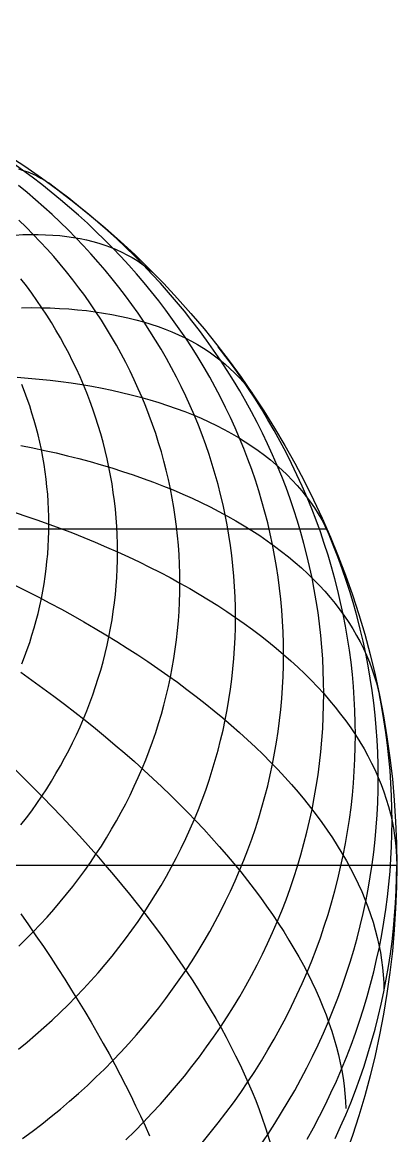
# Model space of a CAD drawing. Header units: millimetres. Extents: x -85 to 85, y -85 to 85.
# Drawn here: x 47.3 to 85, y -27.3 to 85 of the extents above; entities that cross this region are included whole.
import ezdxf

# ---------------------------------------------------------------- set-up
doc = ezdxf.new("R2010")
doc.units = ezdxf.units.MM
for name, color, linetype in [('CUT_OUTER', 1, 'Continuous'), ('ENGRAVE', 7, 'Continuous'), ('ENGRAVE_FINE', 8, 'Continuous')]:
    doc.layers.add(name, color=color, linetype=linetype)

msp = doc.modelspace()

# ---------------------------------------------------------------- linework, layer by layer
at = {"layer": 'CUT_OUTER'}
msp.add_circle((0, 0), 85, dxfattribs=at)
at = {"layer": 'ENGRAVE'}
for points in [[(46.2943, 0), (47.5314, 0), (48.754, 0), (49.9617, 0), (51.1543, 0), (52.3312, 0), (53.4922, 0), (54.6369, 0), (55.765, 0), (56.8761, 0), (57.9699, 0), (59.046, 0), (60.1041, 0), (61.1439, 0), (62.1651, 0), (63.1673, 0), (64.1503, 0), (65.1138, 0), (66.0574, 0), (66.9809, 0), (67.884, 0), (68.7664, 0), (69.6279, 0), (70.4682, 0), (71.287, 0), (72.0841, 0), (72.8592, 0), (73.6122, 0), (74.3427, 0), (75.0505, 0), (75.7356, 0), (76.3975, 0), (77.0362, 0), (77.6514, 0), (78.2429, 0), (78.8106, 0), (79.3543, 0), (79.8739, 0), (80.3691, 0), (80.8398, 0), (81.2859, 0), (81.7072, 0), (82.1037, 0), (82.4751, 0), (82.8215, 0), (83.1425, 0), (83.4383, 0), (83.7087, 0), (83.9535, 0), (84.1728, 0), (84.3664, 0), (84.5344, 0), (84.6765, 0), (84.7929, 0), (84.8835, 0), (84.9482, 0), (84.9871, 0), (85, 0)], [(78.8106, -27.5756), (79.3543, -26.3802), (79.8739, -25.1768), (80.3691, -23.9658), (80.8398, -22.7474), (81.2859, -21.5221), (81.7072, -20.2903), (82.1037, -19.0522), (82.4751, -17.8084), (82.8215, -16.5591), (83.1425, -15.3048), (83.4383, -14.0459), (83.7087, -12.7826), (83.9535, -11.5155), (84.1728, -10.2448), (84.3664, -8.9711), (84.5344, -7.6946), (84.6765, -6.4157), (84.7929, -5.1349), (84.8835, -3.8526), (84.9482, -2.569), (84.9871, -1.2847), (85, 0)]]:
    msp.add_lwpolyline(points, dxfattribs=at)
at = {"layer": 'ENGRAVE_FINE'}
for points in [[(73.6122, 21.25), (73.6009, 22.3626), (73.5673, 23.4748), (73.5113, 24.5864), (73.4328, 25.697), (73.332, 26.8062), (73.2089, 27.9137), (73.0635, 29.0192), (72.8958, 30.1223), (72.7059, 31.2227), (72.4938, 32.3201), (72.2597, 33.4141), (72.0036, 34.5044), (71.7255, 35.5906), (71.4256, 36.6725), (71.1039, 37.7497), (70.7605, 38.8219), (70.3957, 39.8887), (70.0093, 40.9498), (69.6017, 42.005), (69.1728, 43.0538), (68.7229, 44.096), (68.252, 45.1312), (67.7603, 46.1591), (67.2481, 47.1795), (66.7153, 48.1919), (66.1622, 49.1962), (65.5889, 50.1919), (64.9957, 51.1788), (64.3826, 52.1566), (63.75, 53.125), (63.0979, 54.0837), (62.4267, 55.0324), (61.7364, 55.9707), (61.0272, 56.8985), (60.2996, 57.8155), (59.5535, 58.7213), (58.7893, 59.6157), (58.0072, 60.4984), (57.2074, 61.3692), (56.3902, 62.2277), (55.5558, 63.0738), (54.7045, 63.9071), (53.8365, 64.7274), (52.9522, 65.5345), (52.0517, 66.3281), (51.1353, 67.1079), (50.2034, 67.8738), (49.2561, 68.6255), (48.2939, 69.3627), (47.317, 70.0853), (46.3256, 70.7931)], [(46.9023, 70.2065), (47.3842, 70.0639), (47.8518, 69.8999), (48.3047, 69.7146), (48.7429, 69.5081), (49.1663, 69.2805), (49.5747, 69.0317), (49.968, 68.7619)], [(68.7664, 24.9809), (68.756, 26.0202), (68.7246, 27.0593), (68.6722, 28.0977), (68.5989, 29.1351), (68.5048, 30.1713), (68.3897, 31.2059), (68.2539, 32.2386), (68.0972, 33.2691), (67.9198, 34.2971), (67.7217, 35.3222), (67.503, 36.3442), (67.2637, 37.3627), (67.004, 38.3775), (66.7238, 39.3882), (66.4233, 40.3945), (66.1025, 41.396), (65.7617, 42.3926), (65.4008, 43.3839), (65.02, 44.3696), (64.6193, 45.3494), (64.199, 46.3229), (63.7591, 47.29), (63.2998, 48.2503), (62.8213, 49.2035), (62.3236, 50.1493), (61.8069, 51.0874), (61.2714, 52.0176), (60.7172, 52.9395), (60.1445, 53.853), (59.5535, 54.7576), (58.9443, 55.6532), (58.3173, 56.5394), (57.6724, 57.416), (57.01, 58.2828), (56.3302, 59.1394), (55.6332, 59.9855), (54.9193, 60.8211), (54.1887, 61.6457), (53.4416, 62.4591), (52.6782, 63.2611), (51.8987, 64.0515), (51.1034, 64.8299), (50.2926, 65.5963), (49.4664, 66.3502), (48.6252, 67.0915), (47.7692, 67.8201), (46.8986, 68.5355)], [(77.6514, 17.2863), (77.6395, 18.4599), (77.6041, 19.6332), (77.5449, 20.8058), (77.4622, 21.9773), (77.3559, 23.1474), (77.226, 24.3156), (77.0726, 25.4818), (76.8957, 26.6454), (76.6953, 27.8062), (76.4717, 28.9638), (76.2247, 30.1178), (75.9545, 31.268), (75.6612, 32.4138), (75.3448, 33.5551), (75.0055, 34.6914), (74.6433, 35.8224), (74.2584, 36.9477), (73.8508, 38.0671), (73.4208, 39.1801), (72.9684, 40.2865), (72.4938, 41.3859), (71.9971, 42.4779), (71.4785, 43.5622), (70.9381, 44.6386), (70.376, 45.7066), (69.7926, 46.7659), (69.1879, 47.8163), (68.5621, 48.8574), (67.9154, 49.8888), (67.2481, 50.9103), (66.5602, 51.9216), (65.8521, 52.9223), (65.1239, 53.9122), (64.3759, 54.8909), (63.6083, 55.8582), (62.8213, 56.8137), (62.0151, 57.7572), (61.1901, 58.6883), (60.3464, 59.6069), (59.4844, 60.5125), (58.6042, 61.405), (57.7062, 62.284), (56.7906, 63.1494), (55.8577, 64.0007), (54.9078, 64.8379), (53.9412, 65.6605), (52.9581, 66.4684), (51.9589, 67.2614), (50.9439, 68.0391), (49.9133, 68.8013)], [(63.1673, 28.4381), (63.1577, 29.3928), (63.1288, 30.3472), (63.0807, 31.3011), (63.0134, 32.254), (62.9269, 33.2059), (62.8213, 34.1562), (62.6965, 35.1049), (62.5526, 36.0514), (62.3896, 36.9957), (62.2077, 37.9374), (62.0067, 38.8762), (61.787, 39.8118), (61.5483, 40.7439), (61.291, 41.6723), (61.0149, 42.5966), (60.7203, 43.5167), (60.4072, 44.4321), (60.0757, 45.3427), (59.7259, 46.2481), (59.3579, 47.1481), (58.9718, 48.0424), (58.5677, 48.9307), (58.1458, 49.8128), (57.7062, 50.6884), (57.249, 51.5572), (56.7744, 52.4189), (56.2825, 53.2734), (55.7734, 54.1203), (55.2474, 54.9593), (54.7045, 55.7903), (54.145, 56.6129), (53.5689, 57.427), (52.9766, 58.2323), (52.3681, 59.0284), (51.7436, 59.8153), (51.1034, 60.5925), (50.4477, 61.36), (49.7765, 62.1175), (49.0902, 62.8647), (48.389, 63.6014), (47.673, 64.3274), (46.9425, 65.0425)], [(46.5534, 63.5443), (47.3408, 63.5816), (48.1138, 63.5997), (48.8722, 63.5983), (49.6157, 63.5776), (50.344, 63.5375), (51.0571, 63.4781), (51.7545, 63.3993), (52.4363, 63.3012), (53.102, 63.1838), (53.7516, 63.0472), (54.3847, 62.8914), (55.0014, 62.7164), (55.6012, 62.5223), (56.1842, 62.3092), (56.75, 62.0771), (57.2985, 61.8261), (57.8296, 61.5562), (58.3431, 61.2676), (58.8388, 60.9604), (59.3165, 60.6345), (59.7763, 60.2902), (60.2177, 59.9276), (60.6409, 59.5467), (61.0456, 59.1476)], [(56.8761, 31.5837), (56.8674, 32.4433), (56.8415, 33.3027), (56.7982, 34.1615), (56.7376, 35.0196), (56.6597, 35.8766), (56.5645, 36.7323), (56.4522, 37.5865), (56.3226, 38.4388), (56.1759, 39.289), (56.012, 40.1369), (55.8311, 40.9822), (55.6332, 41.8246), (55.4184, 42.6639), (55.1866, 43.4998), (54.9381, 44.3321), (54.6728, 45.1605), (54.3909, 45.9848), (54.0924, 46.8046), (53.7774, 47.6199), (53.4461, 48.4303), (53.0984, 49.2355), (52.7346, 50.0353), (52.3547, 50.8296), (51.9589, 51.6179), (51.5473, 52.4002), (51.1199, 53.1761), (50.677, 53.9455), (50.2186, 54.708), (49.745, 55.4635), (49.2561, 56.2117), (48.7523, 56.9524), (48.2337, 57.6854), (47.7003, 58.4105), (47.1524, 59.1273)], [(47.2164, 56.2137), (48.1948, 56.2222), (49.1586, 56.2136), (50.1073, 56.1878), (51.0408, 56.1449), (51.9588, 56.085), (52.8609, 56.0079), (53.747, 55.9138), (54.6166, 55.8026), (55.4696, 55.6745), (56.3058, 55.5293), (57.1247, 55.3673), (57.9263, 55.1884), (58.7102, 54.9927), (59.4763, 54.7803), (60.2242, 54.5511), (60.9538, 54.3053), (61.6648, 54.043), (62.357, 53.7643), (63.0303, 53.4691), (63.6843, 53.1577), (64.3189, 52.8301), (64.934, 52.4864), (65.5292, 52.1267), (66.1046, 51.7511), (66.6597, 51.3598), (67.1946, 50.9528), (67.709, 50.5303), (68.2028, 50.0924), (68.6757, 49.6392), (69.1278, 49.1709), (69.5588, 48.6877), (69.9687, 48.1896), (70.3572, 47.6768), (70.7243, 47.1495)], [(80.8398, 13.1332), (80.8275, 14.3551), (80.7906, 15.5765), (80.729, 16.7972), (80.6429, 18.0168), (80.5322, 19.2349), (80.397, 20.4512), (80.2372, 21.6652), (80.0531, 22.8766), (79.8445, 24.0851), (79.6117, 25.2902), (79.3545, 26.4916), (79.0733, 27.689), (78.7679, 28.8819), (78.4385, 30.07), (78.0853, 31.253), (77.7082, 32.4304), (77.3075, 33.602), (76.8832, 34.7673), (76.4355, 35.926), (75.9646, 37.0778), (75.4705, 38.2223), (74.9534, 39.3592), (74.4134, 40.488), (73.8508, 41.6086), (73.2657, 42.7204), (72.6583, 43.8233), (72.0288, 44.9168), (71.3773, 46.0006), (70.7041, 47.0744), (70.0093, 48.1379), (69.2932, 49.1907), (68.556, 50.2325), (67.798, 51.263), (67.0192, 52.2819)], [(46.7565, 49.1953), (47.8796, 49.1098), (48.988, 49.0094), (50.0816, 48.8941), (51.1599, 48.7639), (52.2226, 48.6188), (53.2695, 48.4589), (54.3001, 48.2843), (55.3141, 48.0949), (56.3113, 47.8909), (57.2914, 47.6723), (58.2539, 47.4392), (59.1988, 47.1917), (60.1256, 46.9297), (61.0341, 46.6535), (61.924, 46.363), (62.7951, 46.0585), (63.647, 45.7399), (64.4795, 45.4074), (65.2924, 45.061), (66.0854, 44.7009), (66.8583, 44.3272), (67.6108, 43.94), (68.3427, 43.5394), (69.0538, 43.1255), (69.7439, 42.6986), (70.4127, 42.2586), (71.0601, 41.8057), (71.6858, 41.3401), (72.2897, 40.8619), (72.8716, 40.3712), (73.4312, 39.8683), (73.9685, 39.3532), (74.4833, 38.8261), (74.9754, 38.2873), (75.4446, 37.7367), (75.8909, 37.1746), (76.314, 36.6013), (76.7139, 36.0167), (77.0905, 35.4212), (77.4435, 34.8149), (77.773, 34.198), (78.0788, 33.5707), (78.3607, 32.9332)], [(49.9617, 34.3832), (49.9541, 35.1384), (49.9313, 35.8933), (49.8933, 36.6477), (49.84, 37.4015), (49.7716, 38.1543), (49.6881, 38.906), (49.5893, 39.6563), (49.4755, 40.405), (49.3466, 41.1519), (49.2027, 41.8967), (49.0438, 42.6392), (48.87, 43.3792), (48.6812, 44.1164), (48.4777, 44.8507), (48.2593, 45.5818), (48.0263, 46.3095), (47.7787, 47.0336), (47.5164, 47.7538), (47.2398, 48.47)], [(47.1417, 42.3184), (48.3417, 42.0786), (49.5271, 41.8259), (50.6973, 41.5606), (51.8521, 41.2825), (52.9911, 40.9919), (54.1139, 40.6888), (55.2203, 40.3734), (56.3098, 40.0456), (57.3822, 39.7056), (58.4372, 39.3535), (59.4743, 38.9894), (60.4933, 38.6135), (61.4938, 38.2258), (62.4757, 37.8265), (63.4385, 37.4156), (64.382, 36.9933), (65.3058, 36.5598), (66.2098, 36.1151), (67.0936, 35.6594), (67.957, 35.1929), (68.7997, 34.7157), (69.6214, 34.2278), (70.4219, 33.7296), (71.201, 33.221), (71.9583, 32.7024), (72.6938, 32.1738), (73.4071, 31.6354), (74.0981, 31.0873), (74.7664, 30.5298), (75.412, 29.963), (76.0347, 29.387), (76.6341, 28.8021), (77.2103, 28.2085), (77.7629, 27.6062), (78.2918, 26.9955), (78.7969, 26.3766), (79.2779, 25.7497), (79.7349, 25.1149), (80.1675, 24.4725), (80.5757, 23.8226), (80.9594, 23.1655), (81.3184, 22.5013), (81.6526, 21.8303), (81.962, 21.1526), (82.2464, 20.4685), (82.5057, 19.7781), (82.7399, 19.0817), (82.949, 18.3795), (83.1327, 17.6717), (83.2911, 16.9585)], [(46.2943, 35.6435), (47.5314, 35.2341), (48.754, 34.814), (49.9617, 34.3832), (51.1543, 33.942), (52.3312, 33.4905), (53.4922, 33.0287), (54.6369, 32.5569), (55.765, 32.0752), (56.8761, 31.5837), (57.9699, 31.0825), (59.046, 30.5719), (60.1041, 30.052), (61.1439, 29.523), (62.1651, 28.9849), (63.1673, 28.4381), (64.1503, 27.8825), (65.1138, 27.3185), (66.0574, 26.7461), (66.9809, 26.1656), (67.884, 25.5771), (68.7664, 24.9809), (69.6279, 24.377), (70.4682, 23.7657), (71.287, 23.1472), (72.0841, 22.5216), (72.8592, 21.8891), (73.6122, 21.25), (74.3427, 20.6044), (75.0505, 19.9525), (75.7356, 19.2946), (76.3975, 18.6308), (77.0362, 17.9613), (77.6514, 17.2863), (78.2429, 16.6061), (78.8106, 15.9208), (79.3543, 15.2306), (79.8739, 14.5359), (80.3691, 13.8366), (80.8398, 13.1332), (81.2859, 12.4258), (81.7072, 11.7146), (82.1037, 10.9998), (82.4751, 10.2817), (82.8215, 9.5604), (83.1425, 8.8362), (83.4383, 8.1094), (83.7087, 7.38), (83.9535, 6.6485), (84.1728, 5.9149), (84.3664, 5.1794), (84.5344, 4.4425), (84.6765, 3.7041), (84.7929, 2.9647), (84.8835, 2.2243), (84.9482, 1.4832), (84.9871, 0.7417), (85, 0)], [(46.9115, 33.8937), (47.9909, 33.8937), (49.0556, 33.8937), (50.1054, 33.8937), (51.1399, 33.8937), (52.1588, 33.8937), (53.1618, 33.8937), (54.1487, 33.8937), (55.119, 33.8937), (56.0726, 33.8937), (57.0091, 33.8937), (57.9282, 33.8937), (58.8297, 33.8937), (59.7132, 33.8937), (60.5786, 33.8937), (61.4255, 33.8937), (62.2537, 33.8937), (63.063, 33.8937), (63.853, 33.8937), (64.6236, 33.8937), (65.3745, 33.8937), (66.1054, 33.8937), (66.8163, 33.8937), (67.5068, 33.8937), (68.1767, 33.8937), (68.8259, 33.8937), (69.4541, 33.8937), (70.0611, 33.8937), (70.6468, 33.8937), (71.211, 33.8937), (71.7535, 33.8937), (72.2741, 33.8937), (72.7727, 33.8937), (73.2491, 33.8937), (73.7033, 33.8937), (74.135, 33.8937), (74.5441, 33.8937), (74.9305, 33.8937), (75.294, 33.8937), (75.6347, 33.8937), (75.9523, 33.8937), (76.2467, 33.8937), (76.5179, 33.8937), (76.7659, 33.8937), (76.9904, 33.8937), (77.1915, 33.8937), (77.3691, 33.8937), (77.5231, 33.8937), (77.6535, 33.8937), (77.7602, 33.8937), (77.8433, 33.8937), (77.9026, 33.8937), (77.9382, 33.8937), (77.9501, 33.8937)], [(47.2398, 20.2965), (47.5164, 21.0126), (47.7787, 21.7328), (48.0263, 22.4569), (48.2593, 23.1846), (48.4777, 23.9157), (48.6812, 24.65), (48.87, 25.3873), (49.0438, 26.1273), (49.2027, 26.8698), (49.3466, 27.6146), (49.4755, 28.3615), (49.5893, 29.1102), (49.6881, 29.8605), (49.7716, 30.6122), (49.84, 31.365), (49.8933, 32.1187), (49.9313, 32.8732), (49.9541, 33.6281), (49.9617, 34.3832)], [(83.1425, 8.8362), (83.1299, 10.0929), (83.0919, 11.3491), (83.0286, 12.6046), (82.94, 13.859), (82.8262, 15.1118), (82.6871, 16.3627), (82.5228, 17.6113), (82.3334, 18.8572), (82.1189, 20.1001), (81.8794, 21.3395), (81.615, 22.5752), (81.3257, 23.8066), (81.0116, 25.0335), (80.6729, 26.2555), (80.3095, 27.4721), (79.9217, 28.6831), (79.5096, 29.888), (79.0733, 31.0866), (78.6128, 32.2783), (78.1284, 33.4629), (77.6203, 34.64)], [(47.1524, 4.04), (47.7003, 4.7568), (48.2337, 5.4819), (48.7523, 6.2149), (49.2561, 6.9556), (49.745, 7.7038), (50.2186, 8.4593), (50.677, 9.2218), (51.1199, 9.9912), (51.5473, 10.7671), (51.9589, 11.5494), (52.3547, 12.3377), (52.7346, 13.132), (53.0984, 13.9318), (53.4461, 14.7371), (53.7774, 15.5474), (54.0924, 16.3627), (54.3909, 17.1826), (54.6728, 18.0068), (54.9381, 18.8352), (55.1866, 19.6675), (55.4184, 20.5034), (55.6332, 21.3427), (55.8311, 22.1851), (56.012, 23.0304), (56.1759, 23.8783), (56.3226, 24.7285), (56.4522, 25.5808), (56.5645, 26.435), (56.6597, 27.2907), (56.7376, 28.1477), (56.7982, 29.0058), (56.8415, 29.8646), (56.8674, 30.724), (56.8761, 31.5837)], [(46.4758, 28.2507), (47.6838, 27.649), (48.8772, 27.0389), (50.0558, 26.4206), (51.2191, 25.7943), (52.3668, 25.16), (53.4986, 24.5181), (54.6141, 23.8688), (55.7129, 23.2122), (56.7948, 22.5485), (57.8594, 21.8779), (58.9063, 21.2007), (59.9353, 20.517), (60.946, 19.827), (61.9382, 19.1311), (62.9115, 18.4293), (63.8657, 17.7218), (64.8004, 17.009), (65.7153, 16.291), (66.6102, 15.5681), (67.4849, 14.8404), (68.339, 14.1081), (69.1722, 13.3716), (69.9844, 12.631), (70.7753, 11.8866), (71.5447, 11.1385), (72.2922, 10.3871), (73.0177, 9.6324), (73.721, 8.8749), (74.4018, 8.1146), (75.0599, 7.3519), (75.6952, 6.5869), (76.3074, 5.82), (76.8964, 5.0512), (77.462, 4.2809), (78.0039, 3.5093), (78.5221, 2.7367), (79.0164, 1.9632), (79.4866, 1.1891), (79.9326, 0.4146), (80.3543, -0.3599), (80.7515, -1.1344), (81.1241, -1.9085), (81.4719, -2.6821), (81.795, -3.4548), (82.0931, -4.2265), (82.3662, -4.9969), (82.6143, -5.7657), (82.8372, -6.5328), (83.0348, -7.2979), (83.2072, -8.0608), (83.3542, -8.8213), (83.4758, -9.579), (83.572, -10.3339), (83.6427, -11.0855), (83.6879, -11.8339), (83.7077, -12.5786)], [(46.9425, -8.1664), (47.673, -7.4513), (48.389, -6.7253), (49.0902, -5.9886), (49.7765, -5.2414), (50.4477, -4.4839), (51.1034, -3.7164), (51.7436, -2.9392), (52.3681, -2.1523), (52.9766, -1.3562), (53.5689, -0.5509), (54.145, 0.2632), (54.7045, 1.0858), (55.2474, 1.9168), (55.7734, 2.7558), (56.2825, 3.6027), (56.7744, 4.4572), (57.249, 5.3189), (57.7062, 6.1877), (58.1458, 7.0633), (58.5677, 7.9454), (58.9718, 8.8337), (59.3579, 9.728), (59.7259, 10.628), (60.0757, 11.5334), (60.4072, 12.444), (60.7203, 13.3594), (61.0149, 14.2795), (61.291, 15.2038), (61.5483, 16.1322), (61.787, 17.0643), (62.0067, 17.9999), (62.2077, 18.9387), (62.3896, 19.8804), (62.5526, 20.8247), (62.6965, 21.7712), (62.8213, 22.7199), (62.9269, 23.6702), (63.0134, 24.6221), (63.0807, 25.575), (63.1288, 26.5289), (63.1577, 27.4833), (63.1673, 28.4381)], [(46.8986, -18.5738), (47.7692, -17.8583), (48.6252, -17.1298), (49.4664, -16.3885), (50.2926, -15.6345), (51.1034, -14.8682), (51.8987, -14.0897), (52.6782, -13.2994), (53.4416, -12.4974), (54.1887, -11.6839), (54.9193, -10.8593), (55.6332, -10.0238), (56.3302, -9.1776), (57.01, -8.321), (57.6724, -7.4543), (58.3173, -6.5777), (58.9443, -5.6914), (59.5535, -4.7959), (60.1445, -3.8912), (60.7172, -2.9778), (61.2714, -2.0558), (61.8069, -1.1257), (62.3236, -0.1875), (62.8213, 0.7583), (63.2998, 1.7115), (63.7591, 2.6717), (64.199, 3.6388), (64.6193, 4.6124), (65.02, 5.5922), (65.4008, 6.5778), (65.7617, 7.5691), (66.1025, 8.5657), (66.4233, 9.5673), (66.7238, 10.5736), (67.004, 11.5843), (67.2637, 12.599), (67.503, 13.6175), (67.7217, 14.6395), (67.9198, 15.6647), (68.0972, 16.6926), (68.2539, 17.7231), (68.3897, 18.7558), (68.5048, 19.7904), (68.5989, 20.8266), (68.6722, 21.8641), (68.7246, 22.9025), (68.756, 23.9415), (68.7664, 24.9809)], [(47.317, -27.5853), (48.2939, -26.8627), (49.2561, -26.1255), (50.2034, -25.3738), (51.1353, -24.6079), (52.0517, -23.8281), (52.9522, -23.0345), (53.8365, -22.2274), (54.7045, -21.4071), (55.5558, -20.5738), (56.3902, -19.7277), (57.2074, -18.8692), (58.0072, -17.9984), (58.7893, -17.1157), (59.5535, -16.2213), (60.2996, -15.3155), (61.0272, -14.3985), (61.7364, -13.4707), (62.4267, -12.5324), (63.0979, -11.5837), (63.75, -10.625), (64.3826, -9.6566), (64.9957, -8.6788), (65.5889, -7.6919), (66.1622, -6.6962), (66.7153, -5.6919), (67.2481, -4.6795), (67.7603, -3.6591), (68.252, -2.6312), (68.7229, -1.596), (69.1728, -0.5538), (69.6017, 0.495), (70.0093, 1.5502), (70.3957, 2.6113), (70.7605, 3.6781), (71.1039, 4.7503), (71.4256, 5.8275), (71.7255, 6.9094), (72.0036, 7.9956), (72.2597, 9.0859), (72.4938, 10.1799), (72.7059, 11.2773), (72.8958, 12.3777), (73.0635, 13.4808), (73.2089, 14.5863), (73.332, 15.6938), (73.4328, 16.803), (73.5113, 17.9136), (73.5673, 19.0252), (73.6009, 20.1374), (73.6122, 21.25)], [(47.1405, 19.4498), (48.2586, 18.6544), (49.3621, 17.8533), (50.4505, 17.0467), (51.5235, 16.235), (52.5808, 15.4183), (53.6222, 14.5969), (54.6472, 13.7711), (55.6555, 12.9411), (56.6469, 12.1071), (57.6211, 11.2694), (58.5776, 10.4283), (59.5164, 9.5841), (60.437, 8.7369), (61.3392, 7.887), (62.2227, 7.0348), (63.0873, 6.1804), (63.9326, 5.3241), (64.7585, 4.4662), (65.5647, 3.607), (66.3509, 2.7466), (67.1168, 1.8854), (67.8623, 1.0237), (68.5872, 0.1616), (69.2912, -0.7005), (69.974, -1.5624), (70.6355, -2.4239), (71.2756, -3.2846), (71.8939, -4.1443), (72.4903, -5.0027), (73.0646, -5.8596), (73.6167, -6.7148), (74.1463, -7.5678), (74.6534, -8.4186), (75.1377, -9.2668), (75.5992, -10.1122), (76.0376, -10.9545), (76.4528, -11.7935), (76.8448, -12.6289), (77.2133, -13.4604), (77.5583, -14.2879), (77.8798, -15.1109), (78.1774, -15.9294), (78.4513, -16.743), (78.7013, -17.5516), (78.9273, -18.3547), (79.1292, -19.1523), (79.3071, -19.9441), (79.4608, -20.7298), (79.5903, -21.5091), (79.6955, -22.2819), (79.7765, -23.048), (79.8331, -23.807), (79.8655, -24.5587)], [(57.7062, -27.7114), (58.6042, -26.8324), (59.4844, -25.9399), (60.3464, -25.0343), (61.1901, -24.1157), (62.0151, -23.1846), (62.8213, -22.2411), (63.6083, -21.2856), (64.3759, -20.3183), (65.1239, -19.3396), (65.8521, -18.3497), (66.5602, -17.349), (67.2481, -16.3377), (67.9154, -15.3162), (68.5621, -14.2847), (69.1879, -13.2437), (69.7926, -12.1933), (70.376, -11.1339), (70.9381, -10.0659), (71.4785, -8.9896), (71.9971, -7.9053), (72.4938, -6.8132), (72.9684, -5.7139), (73.4208, -4.6075), (73.8508, -3.4945), (74.2584, -2.3751), (74.6433, -1.2498), (75.0055, -0.1188), (75.3448, 1.0175), (75.6612, 2.1588), (75.9545, 3.3047), (76.2247, 4.4548), (76.4717, 5.6088), (76.6953, 6.7664), (76.8957, 7.9272), (77.0726, 9.0908), (77.226, 10.257), (77.3559, 11.4253), (77.4622, 12.5953), (77.5449, 13.7668), (77.6041, 14.9394), (77.6395, 16.1127), (77.6514, 17.2863)], [(84.5344, 4.4425), (84.5215, 5.7201), (84.4829, 6.9974), (84.4185, 8.2739), (84.3284, 9.5493), (84.2127, 10.823), (84.0713, 12.0949), (83.9043, 13.3644), (83.7117, 14.6312), (83.4936, 15.8949), (83.2501, 17.1551)], [(65.4008, -28.0172), (66.2201, -27.0225), (67.0192, -26.0155), (67.798, -24.9966), (68.556, -23.9661), (69.2932, -22.9242), (70.0093, -21.8714), (70.7041, -20.808), (71.3773, -19.7342), (72.0288, -18.6503), (72.6583, -17.5568), (73.2657, -16.454), (73.8508, -15.3421), (74.4134, -14.2216), (74.9534, -13.0927), (75.4705, -11.9559), (75.9646, -10.8114), (76.4355, -9.6596), (76.8832, -8.5008), (77.3075, -7.3355), (77.7082, -6.164), (78.0853, -4.9865), (78.4385, -3.8036), (78.7679, -2.6154), (79.0733, -1.4225), (79.3545, -0.2252), (79.6117, 0.9762), (79.8445, 2.1814), (80.0531, 3.3898), (80.2372, 4.6012), (80.397, 5.8153), (80.5322, 7.0315), (80.6429, 8.2496), (80.729, 9.4692), (80.7906, 10.6899), (80.8275, 11.9114), (80.8398, 13.1332)], [(46.4275, 9.7672), (47.4174, 8.7994), (48.3929, 7.829), (49.3536, 6.8561), (50.2992, 5.8812), (51.2296, 4.9045), (52.1443, 3.9263), (53.0432, 2.9468), (53.9259, 1.9665), (54.7922, 0.9856), (55.6418, 0.0044), (56.4744, -0.9768), (57.2899, -1.9577), (58.0879, -2.938), (58.8681, -3.9175), (59.6305, -4.8957), (60.3747, -5.8724), (61.1005, -6.8474), (61.8077, -7.8203), (62.4961, -8.7907), (63.1654, -9.7585), (63.8155, -10.7234), (64.4461, -11.6849), (65.0572, -12.643), (65.6484, -13.5971), (66.2196, -14.5471), (66.7706, -15.4927), (67.3013, -16.4336), (67.8115, -17.3694), (68.301, -18.3), (68.7698, -19.225), (69.2176, -20.1441), (69.6443, -21.0571), (70.0498, -21.9637), (70.4339, -22.8636), (70.7966, -23.7565), (71.1377, -24.6422), (71.4572, -25.5204), (71.7549, -26.3908), (72.0307, -27.2532), (72.2846, -28.1073)], [(71.2671, -28.2483), (72.0036, -27.1655), (72.7181, -26.0718), (73.4105, -24.9674), (74.0806, -23.8527), (74.728, -22.728), (75.3527, -21.5938), (75.9545, -20.4502), (76.5331, -19.2978), (77.0884, -18.1368), (77.6203, -16.9675), (78.1284, -15.7904), (78.6128, -14.6058), (79.0733, -13.4141), (79.5096, -12.2156), (79.9217, -11.0106), (80.3095, -9.7996), (80.6729, -8.583), (81.0116, -7.361), (81.3257, -6.1341), (81.615, -4.9027), (81.8794, -3.667), (82.1189, -2.4276), (82.3334, -1.1847), (82.5228, 0.0612), (82.6871, 1.3098), (82.8262, 2.5607), (82.94, 3.8135), (83.0286, 5.0679), (83.0919, 6.3234), (83.1299, 7.5796), (83.1425, 8.8362)], [(75.979, -27.6502), (76.6141, -26.497), (77.226, -25.3343), (77.8143, -24.1625), (78.3789, -22.9821), (78.9196, -21.7933), (79.4363, -20.5965), (79.9288, -19.392), (80.397, -18.1803), (80.8406, -16.9618), (81.2596, -15.7366), (81.6539, -14.5054), (82.0233, -13.2684), (82.3678, -12.026), (82.6871, -10.7785), (82.9812, -9.5265), (83.2501, -8.2701), (83.4936, -7.0099), (83.7117, -5.7463), (83.9043, -4.4795), (84.0713, -3.21), (84.2127, -1.9381), (84.3284, -0.6643), (84.4185, 0.611), (84.4829, 1.8875), (84.5215, 3.1648), (84.5344, 4.4425)], [(47.1227, -4.9132), (47.8997, -6.0191), (48.6622, -7.1232), (49.4099, -8.2251), (50.1425, -9.3246), (50.8598, -10.4211), (51.5616, -11.5145), (52.2478, -12.6045), (52.918, -13.6905), (53.5721, -14.7724), (54.2098, -15.8498), (54.8311, -16.9224), (55.4357, -17.9898), (56.0233, -19.0517), (56.594, -20.1078), (57.1473, -21.1578), (57.6833, -22.2014), (58.2017, -23.2382), (58.7023, -24.2679), (59.1851, -25.2902), (59.6499, -26.3048), (60.0965, -27.3115)]]:
    msp.add_lwpolyline(points, dxfattribs=at)

doc.saveas('drawing.dxf')
